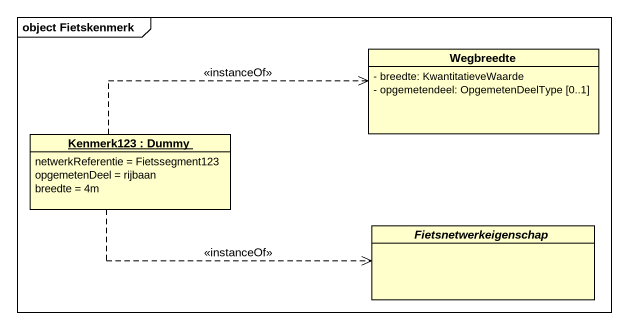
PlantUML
@startuml
mainframe object Fietskenmerk
hide circle
hide empty members
skinparam classAttributeIconSize 0
class Wegbreedte {
  - breedte: KwantitatieveWaarde
  - opgemetendeel: OpgemetenDeelType [0..1]
}
object "Kenmerk123 : Dummy" as Kenmerk123 {
  netwerkReferentie = Fietssegment123
  opgemetenDeel = rijbaan
  breedte = 4m
}
abstract class Fietsnetwerkeigenschap
Kenmerk123 .right.> Wegbreedte : <<instanceOf>>
Kenmerk123 .right.> Fietsnetwerkeigenschap : <<instanceOf>>
@enduml
